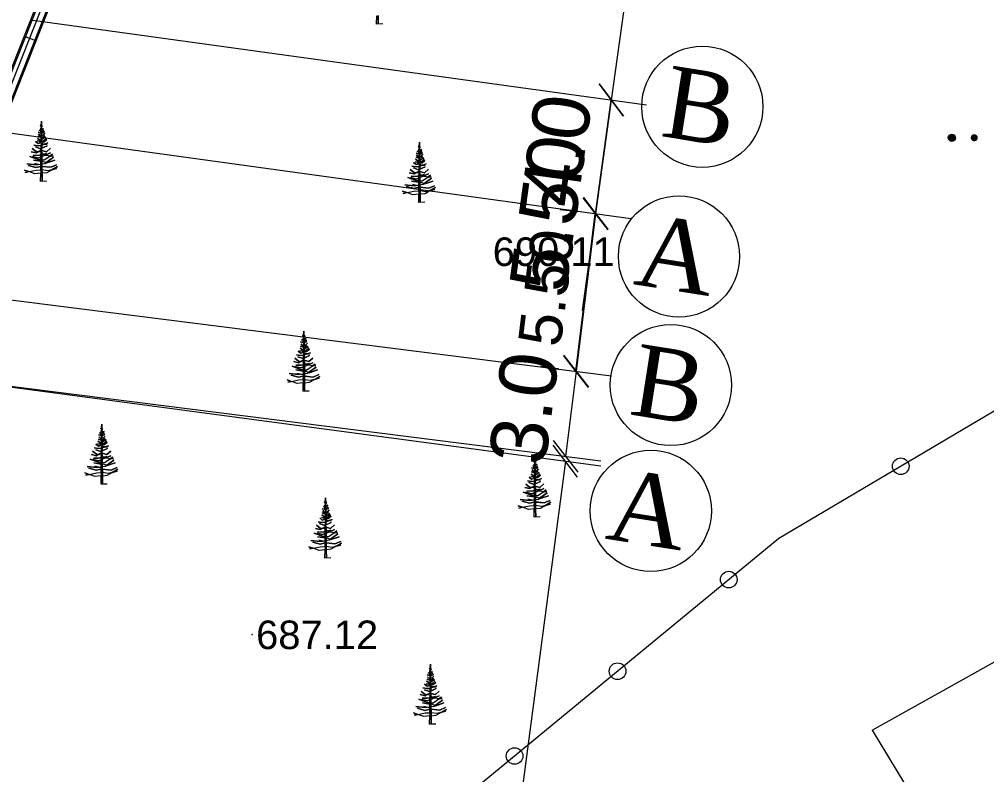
# Model space of a CAD drawing. Header units: feet. Extents: x 3381 to 682707, y 675186 to 4374675.
# Drawn here: x 681362.62 to 681396.48, y 4373040.04 to 4373066.48 of the extents above; entities that cross this region are included whole.
import ezdxf

# ---------------------------------------------------------------- set-up
doc = ezdxf.new("R2010")
doc.units = ezdxf.units.FT
doc.header["$MEASUREMENT"] = 0
doc.header["$PDMODE"] = 34
doc.header["$PDSIZE"] = 0.01
doc.linetypes.add('DUZ', pattern=[0])
doc.layers.get('0').update_dxf_attribs({"linetype": 'CONTINUOUS'})
doc.layers.get('Defpoints').update_dxf_attribs({"linetype": 'CONTINUOUS'})
for name, color, linetype in [('0_Point_Height', 2, 'CONTINUOUS'), ('0_Point_Point', 7, 'CONTINUOUS'), ('Aqaclar', 3, 'CONTINUOUS'), ('col bitkisi', 7, 'CONTINUOUS'), ('Layer8', 7, 'CONTINUOUS')]:
    doc.layers.add(name, color=color, linetype=linetype)
doc.layers.add('das tikili', color=5, linetype='CONTINUOUS', lineweight=0)
doc.styles.get("Standard").update_dxf_attribs({"font": 'arial.ttf', "height": 1.5})
doc.styles.add('style5', font='arialazlat.ttf', dxfattribs={"height": 400})
doc.dimstyles.new('ISO-25', dxfattribs={"dimtxt": 1.5, "dimasz": 1, "dimexe": 1.25, "dimexo": 0.625, "dimtad": 1, "dimtxsty": 'Standard', "dimblk": 'OBLIQUE', "dimcen": 2.5, "dimadec": 0, "dimazin": 0, "dimtfac": 1, "dimtmove": 0, "dimatfit": 3, "dimldrblk": 'OBLIQUE', "dimfxl": 1, "dimarcsym": 0})

# ---------------------------------------------------------------- blocks, each defined once
blk = doc.blocks.new('_Oblique')
at = {"color": 0, "linetype": 'ByBlock', "lineweight": -2}
blk.add_line((-0.5, -0.5), (0.5, 0.5), dxfattribs=at)
blk = doc.blocks.new('*D60')
at = {"color": 0, "lineweight": -2, "transparency": 16777216}
for p, q in [((681382.172, 4373059.753), (681381.552, 4373059.829)), ((681382.114, 4373054.161), (681382.792, 4373059.677)), ((681381.494, 4373054.237), (681380.874, 4373054.313))]:
    blk.add_line(p, q, dxfattribs=at)
at = {"layer": 'Defpoints', "color": 0, "lineweight": 30, "transparency": 16777216}
for p in [(681382.792, 4373059.677, 243.171), (681382.792, 4373059.677), (681382.114, 4373054.161)]:
    blk.add_point(p, dxfattribs=at)
at = {"color": 0, "lineweight": -2, "transparency": 16777216}
for p, rotation in [((681382.792, 4373059.677), 82.99403314730169), ((681382.114, 4373054.161), 262.9940331473017)]:
    blk.add_blockref('_Oblique', p, dxfattribs=dict(at, rotation=rotation))
at = {"color": 0, "lineweight": 20, "transparency": 16777216, "insert": (681381.073, 4373057.088), "char_height": 1.5, "attachment_point": 5, "rotation": 82.994}
blk.add_mtext('{\\fArial|b0|i0|c238|p34;5.50}', dxfattribs=at)

msp = doc.modelspace()

# ---------------------------------------------------------------- hatches: boundary and pattern name
at = {"layer": 'col bitkisi', "lineweight": 20, "ltscale": 1.5}
h = msp.add_hatch(color=256, dxfattribs=at)
edge = h.paths.add_edge_path()
edge.add_arc((681395.266, 4373062.334), 0.125, 0, 360)
h = msp.add_hatch(color=256, dxfattribs=at)
edge = h.paths.add_edge_path()
edge.add_arc((681396.048, 4373062.334), 0.125, 0, 360)

# ---------------------------------------------------------------- linework, layer by layer
at = {"color": 7, "lineweight": 20}
for p, q in [((681384.068, 4373068.919, -716.5), (681383.342, 4373063.656, -716.5)), ((681363.008, 4373066.463, -716.5), (681384.58, 4373063.485, -473.329)), ((681363.008, 4373066.463, -716.5), (681384.58, 4373063.485, -716.5)), ((681362.827, 4373065.876, -716.5), (681363.189, 4373065.737, -716.5)), ((681383.342, 4373063.656, -716.5), (681382.324, 4373056.288, -716.5)), ((681382.792, 4373059.677, -473.329), (681383.342, 4373063.656, -473.329)), ((681361.489, 4373062.617, -473.329), (681384.03, 4373059.506, -473.329)), ((681359.289, 4373057.049, -716.5), (681383.354, 4373054.004, -716.5)), ((681358.151, 4373054.169, -716.5), (681382.974, 4373050.854, -716.5)), ((681358.561, 4373054.117, -716.5), (681382.978, 4373051.028, -716.5)), ((681382.114, 4373054.161, -716.5), (681381.738, 4373051.184, -716.5)), ((681381.735, 4373051.017, -716.5), (681376.698, 4373012.734, -716.5))]:
    msp.add_line(p, q, dxfattribs=at)
at = {"linetype": 'Continuous', "lineweight": 20}
for p, q in [((681413.353, 4373062.602, -26.379), (681389.203, 4373048.31, -26.392)), ((681389.203, 4373048.31, -26.392), (681378.421, 4373039.432, -620.324))]:
    msp.add_line(p, q, dxfattribs=at)
at = {"color": 7, "lineweight": 20, "elevation": -716.5}
for points in [[(681363.511, 4373102.706), (681375.886, 4373097.97), (681343.743, 4373016.611), (681251.338, 4373044.734), (681294.529, 4373129.107), (681354.168, 4373106.282)], [(681363.368, 4373102.333), (681375.365, 4373097.741), (681343.507, 4373017.101), (681251.912, 4373044.977), (681294.721, 4373128.605), (681354.025, 4373105.908)], [(681354.278, 4373105.841), (681354.452, 4373106.203), (681329.129, 4373115.884), (681290.235, 4373120.718), (681255.189, 4373052.255), (681352.738, 4373039.266), (681368.515, 4373079.183), (681368.156, 4373079.325), (681352.479, 4373039.719), (681255.825, 4373052.557), (681290.514, 4373120.284), (681329.029, 4373115.511), (681354.278, 4373105.841)]]:
    msp.add_lwpolyline(points, dxfattribs=at)
at = {"color": 1, "lineweight": 20, "elevation": -716.5}
msp.add_lwpolyline([(681375.625, 4373097.856), (681343.625, 4373016.856), (681251.625, 4373044.856), (681294.625, 4373128.856)], dxfattribs=at)
at = {"color": 7, "linetype": 'DUZ', "lineweight": 20}
for centre in [(681386.53, 4373063.42, -473.329), (681385.712, 4373058.18, -473.329), (681385.428, 4373053.68, -1164.829), (681384.726, 4373049.276, -1164.329)]:
    msp.add_circle(centre, 2.121, dxfattribs=at)
at = {"linetype": 'Continuous', "lineweight": 20}
for centre in [(681393.476, 4373050.838, -26.39), (681387.455, 4373046.87, -122.704), (681383.562, 4373043.665, -337.104), (681379.958, 4373040.697, -535.668)]:
    msp.add_circle(centre, 0.291, dxfattribs=at)
at = {"linetype": 'Continuous'}
msp.add_open_spline([(681303.597, 4373250.826, -716.5), (681305.418, 4373247.355, -716.5), (681311.724, 4373235.337, -716.5), (681321.621, 4373217.356, -716.5), (681335.616, 4373198.092, -716.5), (681346.387, 4373177.894, -716.5), (681357.351, 4373160.008, -716.5), (681366.478, 4373142.605, -716.5), (681379.893, 4373124.084, -716.5), (681396.493, 4373109.795, -716.5), (681408.028, 4373094.958, -716.5), (681415.958, 4373084.475, -716.5), (681427.276, 4373072.557, -716.5), (681435.525, 4373061.865, -716.5), (681439.969, 4373056.105, -716.5)], degree=3, knots=[0, 0, 0, 0, 11.75951, 40.72321, 61.46233, 83.054979, 109.290717, 124.392744, 141.962718, 177.533008, 189.558821, 198.276488, 216.955448, 238.768866, 238.768866, 238.768866, 238.768866], dxfattribs=at)
at = {"layer": '0_Point_Point', "lineweight": 20}
for p in [(681389.203, 4373048.31, -26.392), (681370.773, 4373044.952, -29.384)]:
    msp.add_point(p, dxfattribs=at)
at = {"layer": 'Aqaclar', "color": 3, "lineweight": 20, "elevation": -716.5}
for points in [[(681375.341, 4373066.318), (681375.129, 4373066.311), (681375.133, 4373066.605)], [(681375.178, 4373066.61), (681375.182, 4373066.313), (681375.178, 4373066.61)], [(681363.579, 4373060.811), (681363.367, 4373060.804), (681363.371, 4373061.098), (681363.163, 4373061.075), (681362.953, 4373061.15), (681362.803, 4373061.204), (681362.953, 4373061.15), (681362.828, 4373061.123), (681362.953, 4373061.15), (681363.207, 4373061.204), (681363.372, 4373061.211), (681363.371, 4373061.098), (681363.416, 4373061.103), (681363.42, 4373060.806), (681363.416, 4373061.103), (681363.592, 4373061.123), (681363.759, 4373061.217), (681363.927, 4373061.261), (681363.759, 4373061.217), (681363.952, 4373061.326), (681363.759, 4373061.217), (681363.617, 4373061.18), (681363.414, 4373061.21), (681363.416, 4373061.103), (681363.414, 4373061.21), (681363.396, 4373061.212), (681363.372, 4373061.211), (681363.373, 4373061.334), (681363.371, 4373061.334), (681363.201, 4373061.293), (681362.942, 4373061.366), (681363.201, 4373061.293), (681363.371, 4373061.334), (681363.373, 4373061.334), (681363.374, 4373061.38), (681363.365, 4373061.382), (681363.15, 4373061.431), (681363.28, 4373061.402), (681363.207, 4373061.391), (681362.878, 4373061.423), (681363.207, 4373061.391), (681363.28, 4373061.402), (681363.375, 4373061.416), (681363.374, 4373061.38), (681363.375, 4373061.416), (681363.412, 4373061.422), (681363.414, 4373061.21), (681363.413, 4373061.334), (681363.415, 4373061.334), (681363.719, 4373061.302), (681363.921, 4373061.391), (681363.719, 4373061.302), (681363.413, 4373061.334), (681363.412, 4373061.422), (681363.523, 4373061.439), (681363.82, 4373061.65), (681363.557, 4373061.464), (681363.58, 4373061.455), (681363.864, 4373061.553), (681363.58, 4373061.455), (681363.472, 4373061.496), (681363.411, 4373061.506), (681363.412, 4373061.422), (681363.411, 4373061.506), (681363.376, 4373061.511), (681363.375, 4373061.416), (681363.376, 4373061.511), (681363.112, 4373061.553), (681363.376, 4373061.511), (681363.376, 4373061.561), (681363.308, 4373061.561), (681362.986, 4373061.682), (681363.308, 4373061.561), (681363.376, 4373061.561), (681363.378, 4373061.663), (681363.289, 4373061.625), (681363.081, 4373061.674), (681363.289, 4373061.625), (681363.409, 4373061.677), (681363.41, 4373061.561), (681363.376, 4373061.561), (681363.41, 4373061.561), (681363.411, 4373061.506), (681363.41, 4373061.561), (681363.491, 4373061.561), (681363.69, 4373061.694), (681363.782, 4373061.755), (681363.69, 4373061.694), (681363.712, 4373061.69), (681363.807, 4373061.706), (681363.712, 4373061.69), (681363.554, 4373061.715), (681363.527, 4373061.727), (681363.409, 4373061.677), (681363.527, 4373061.727), (681363.706, 4373061.804), (681363.527, 4373061.727), (681363.466, 4373061.755), (681363.573, 4373061.779), (681363.466, 4373061.755), (681363.396, 4373061.787), (681363.407, 4373061.782), (681363.408, 4373061.742), (681363.466, 4373061.755), (681363.408, 4373061.742), (681363.409, 4373061.677), (681363.408, 4373061.742), (681363.378, 4373061.736), (681363.378, 4373061.663), (681363.378, 4373061.736), (681363.283, 4373061.715), (681363.106, 4373061.723), (681363.283, 4373061.715), (681363.378, 4373061.736), (681363.38, 4373061.828), (681363.434, 4373061.82), (681363.407, 4373061.824), (681363.407, 4373061.782), (681363.407, 4373061.824), (681363.38, 4373061.828), (681363.207, 4373061.852), (681363.074, 4373061.957), (681363.207, 4373061.852), (681363.271, 4373061.843), (681363.207, 4373061.804), (681363.036, 4373061.844), (681363.207, 4373061.804), (681363.271, 4373061.843), (681363.381, 4373061.911), (681363.38, 4373061.828), (681363.407, 4373061.824), (681363.406, 4373061.887), (681363.567, 4373061.844), (681363.706, 4373061.966), (681363.567, 4373061.844), (681363.406, 4373061.887), (681363.405, 4373061.968), (681363.592, 4373062.055), (681363.365, 4373061.949), (681363.182, 4373062.014), (681363.365, 4373061.949), (681363.381, 4373061.957), (681363.381, 4373061.911), (681363.383, 4373062.069), (681363.365, 4373062.063), (681363.276, 4373062.055), (681363.131, 4373062.079), (681363.276, 4373062.055), (681363.365, 4373062.063), (681363.383, 4373062.069), (681363.404, 4373062.076), (681363.405, 4373061.968), (681363.404, 4373062.076), (681363.624, 4373062.152), (681363.518, 4373062.115), (681363.592, 4373062.111), (681363.441, 4373062.119), (681363.327, 4373062.176), (681363.384, 4373062.148), (681363.383, 4373062.069), (681363.404, 4373062.076), (681363.402, 4373062.17), (681363.276, 4373062.136), (681363.188, 4373062.208), (681363.276, 4373062.136), (681363.384, 4373062.165), (681363.384, 4373062.148), (681363.384, 4373062.165), (681363.485, 4373062.192), (681363.586, 4373062.273), (681363.485, 4373062.192), (681363.402, 4373062.17), (681363.402, 4373062.211), (681363.434, 4373062.208), (681363.561, 4373062.322), (681363.434, 4373062.208), (681363.402, 4373062.211), (681363.384, 4373062.213), (681363.384, 4373062.165), (681363.384, 4373062.213), (681363.245, 4373062.225), (681363.384, 4373062.213), (681363.385, 4373062.228), (681363.257, 4373062.314), (681363.385, 4373062.228), (681363.386, 4373062.34), (681363.39, 4373062.338), (681363.276, 4373062.387), (681363.39, 4373062.338), (681363.497, 4373062.403), (681363.4, 4373062.344), (681363.402, 4373062.211), (681363.401, 4373062.278), (681363.542, 4373062.37), (681363.401, 4373062.278), (681363.399, 4373062.414), (681363.46, 4373062.427), (681363.516, 4373062.492), (681363.46, 4373062.427), (681363.399, 4373062.414), (681363.387, 4373062.412), (681363.386, 4373062.34), (681363.387, 4373062.412), (681363.346, 4373062.403), (681363.295, 4373062.468), (681363.346, 4373062.403), (681363.387, 4373062.412), (681363.388, 4373062.505), (681363.276, 4373062.532), (681363.409, 4373062.5), (681363.497, 4373062.549), (681363.409, 4373062.5), (681363.398, 4373062.503), (681363.399, 4373062.414), (681363.398, 4373062.503), (681363.398, 4373062.547), (681363.478, 4373062.589), (681363.398, 4373062.547), (681363.397, 4373062.62), (681363.428, 4373062.613), (681363.397, 4373062.62), (681363.346, 4373062.63), (681363.39, 4373062.621), (681363.388, 4373062.505), (681363.389, 4373062.549), (681363.346, 4373062.557), (681363.389, 4373062.549), (681363.389, 4373062.579), (681363.314, 4373062.605), (681363.389, 4373062.579), (681363.39, 4373062.621), (681363.39, 4373062.66), (681363.365, 4373062.67), (681363.396, 4373062.658), (681363.428, 4373062.646), (681363.453, 4373062.613), (681363.44, 4373062.63), (681363.472, 4373062.654), (681363.428, 4373062.621), (681363.44, 4373062.63), (681363.428, 4373062.646), (681363.396, 4373062.658), (681363.397, 4373062.62), (681363.396, 4373062.658), (681363.396, 4373062.72), (681363.434, 4373062.751), (681363.401, 4373062.724), (681363.422, 4373062.711), (681363.401, 4373062.724), (681363.391, 4373062.73), (681363.346, 4373062.759), (681363.391, 4373062.73), (681363.392, 4373062.79), (681363.365, 4373062.824), (681363.392, 4373062.79), (681363.393, 4373062.913), (681363.396, 4373062.727), (681363.396, 4373062.72), (681363.396, 4373062.727), (681363.391, 4373062.73), (681363.391, 4373062.716), (681363.396, 4373062.72), (681363.384, 4373062.711), (681363.391, 4373062.716), (681363.39, 4373062.66)], [(681376.812, 4373060.077), (681376.6, 4373060.07), (681376.603, 4373060.364), (681376.396, 4373060.341), (681376.186, 4373060.416), (681376.036, 4373060.47), (681376.186, 4373060.416), (681376.061, 4373060.389), (681376.186, 4373060.416), (681376.44, 4373060.47), (681376.605, 4373060.477), (681376.603, 4373060.364), (681376.649, 4373060.369), (681376.652, 4373060.072), (681376.649, 4373060.369), (681376.825, 4373060.389), (681376.992, 4373060.483), (681377.16, 4373060.527), (681376.992, 4373060.483), (681377.185, 4373060.592), (681376.992, 4373060.483), (681376.85, 4373060.446), (681376.647, 4373060.476), (681376.649, 4373060.369), (681376.647, 4373060.476), (681376.629, 4373060.478), (681376.605, 4373060.477), (681376.606, 4373060.6), (681376.604, 4373060.6), (681376.433, 4373060.559), (681376.175, 4373060.632), (681376.433, 4373060.559), (681376.604, 4373060.6), (681376.606, 4373060.6), (681376.607, 4373060.646), (681376.598, 4373060.648), (681376.383, 4373060.697), (681376.513, 4373060.668), (681376.44, 4373060.656), (681376.111, 4373060.689), (681376.44, 4373060.656), (681376.513, 4373060.668), (681376.607, 4373060.682), (681376.607, 4373060.646), (681376.607, 4373060.682), (681376.645, 4373060.688), (681376.647, 4373060.476), (681376.646, 4373060.6), (681376.648, 4373060.6), (681376.951, 4373060.567), (681377.154, 4373060.656), (681376.951, 4373060.567), (681376.646, 4373060.6), (681376.645, 4373060.688), (681376.756, 4373060.705), (681377.053, 4373060.916), (681376.79, 4373060.73), (681376.812, 4373060.721), (681377.097, 4373060.818), (681376.812, 4373060.721), (681376.705, 4373060.762), (681376.644, 4373060.771), (681376.645, 4373060.688), (681376.644, 4373060.771), (681376.609, 4373060.777), (681376.607, 4373060.682), (681376.609, 4373060.777), (681376.345, 4373060.818), (681376.609, 4373060.777), (681376.609, 4373060.826), (681376.541, 4373060.826), (681376.219, 4373060.948), (681376.541, 4373060.826), (681376.609, 4373060.826), (681376.611, 4373060.929), (681376.522, 4373060.891), (681376.313, 4373060.94), (681376.522, 4373060.891), (681376.642, 4373060.942), (681376.643, 4373060.826), (681376.609, 4373060.826), (681376.643, 4373060.826), (681376.644, 4373060.771), (681376.643, 4373060.826), (681376.724, 4373060.826), (681376.923, 4373060.959), (681377.015, 4373061.021), (681376.923, 4373060.959), (681376.945, 4373060.956), (681377.04, 4373060.972), (681376.945, 4373060.956), (681376.787, 4373060.98), (681376.76, 4373060.993), (681376.642, 4373060.942), (681376.76, 4373060.993), (681376.939, 4373061.069), (681376.76, 4373060.993), (681376.699, 4373061.021), (681376.806, 4373061.045), (681376.699, 4373061.021), (681376.629, 4373061.053), (681376.64, 4373061.048), (681376.641, 4373061.008), (681376.699, 4373061.021), (681376.641, 4373061.008), (681376.642, 4373060.942), (681376.641, 4373061.008), (681376.611, 4373061.002), (681376.611, 4373060.929), (681376.611, 4373061.002), (681376.516, 4373060.98), (681376.339, 4373060.988), (681376.516, 4373060.98), (681376.611, 4373061.002), (681376.613, 4373061.093), (681376.667, 4373061.086), (681376.64, 4373061.089), (681376.64, 4373061.048), (681376.64, 4373061.089), (681376.613, 4373061.093), (681376.44, 4373061.118), (681376.307, 4373061.223), (681376.44, 4373061.118), (681376.504, 4373061.109), (681376.44, 4373061.069), (681376.269, 4373061.11), (681376.44, 4373061.069), (681376.504, 4373061.109), (681376.614, 4373061.177), (681376.613, 4373061.093), (681376.64, 4373061.09), (681376.639, 4373061.153), (681376.8, 4373061.11), (681376.939, 4373061.231), (681376.8, 4373061.11), (681376.639, 4373061.153), (681376.638, 4373061.234), (681376.825, 4373061.32), (681376.598, 4373061.215), (681376.415, 4373061.28), (681376.598, 4373061.215), (681376.614, 4373061.223), (681376.614, 4373061.177), (681376.616, 4373061.335), (681376.598, 4373061.329), (681376.509, 4373061.32), (681376.364, 4373061.345), (681376.509, 4373061.32), (681376.598, 4373061.329), (681376.616, 4373061.335), (681376.637, 4373061.342), (681376.638, 4373061.234), (681376.637, 4373061.342), (681376.857, 4373061.418), (681376.751, 4373061.381), (681376.825, 4373061.377), (681376.674, 4373061.385), (681376.56, 4373061.442), (681376.617, 4373061.414), (681376.616, 4373061.335), (681376.637, 4373061.342), (681376.635, 4373061.436), (681376.509, 4373061.401), (681376.421, 4373061.474), (681376.509, 4373061.401), (681376.617, 4373061.431), (681376.617, 4373061.414), (681376.617, 4373061.431), (681376.718, 4373061.458), (681376.819, 4373061.539), (681376.718, 4373061.458), (681376.635, 4373061.436), (681376.635, 4373061.477), (681376.667, 4373061.474), (681376.794, 4373061.588), (681376.667, 4373061.474), (681376.635, 4373061.477), (681376.617, 4373061.479), (681376.617, 4373061.431), (681376.617, 4373061.479), (681376.478, 4373061.491), (681376.617, 4373061.479), (681376.618, 4373061.494), (681376.49, 4373061.58), (681376.618, 4373061.494), (681376.619, 4373061.606), (681376.623, 4373061.604), (681376.509, 4373061.652), (681376.623, 4373061.604), (681376.73, 4373061.669), (681376.633, 4373061.61), (681376.635, 4373061.477), (681376.634, 4373061.544), (681376.775, 4373061.636), (681376.634, 4373061.544), (681376.632, 4373061.68), (681376.692, 4373061.693), (681376.749, 4373061.758), (681376.692, 4373061.693), (681376.632, 4373061.68), (681376.62, 4373061.677), (681376.619, 4373061.606), (681376.62, 4373061.677), (681376.579, 4373061.669), (681376.528, 4373061.733), (681376.579, 4373061.669), (681376.62, 4373061.677), (681376.621, 4373061.771), (681376.509, 4373061.798), (681376.642, 4373061.766), (681376.73, 4373061.814), (681376.642, 4373061.766), (681376.631, 4373061.768), (681376.632, 4373061.68), (681376.631, 4373061.768), (681376.631, 4373061.813), (681376.711, 4373061.855), (681376.631, 4373061.813), (681376.63, 4373061.885), (681376.661, 4373061.879), (681376.63, 4373061.885), (681376.579, 4373061.895), (681376.622, 4373061.887), (681376.621, 4373061.771), (681376.622, 4373061.815), (681376.579, 4373061.823), (681376.622, 4373061.815), (681376.622, 4373061.845), (681376.547, 4373061.871), (681376.622, 4373061.845), (681376.622, 4373061.887), (681376.623, 4373061.926), (681376.598, 4373061.936), (681376.629, 4373061.924), (681376.661, 4373061.912), (681376.686, 4373061.879), (681376.673, 4373061.896), (681376.705, 4373061.92), (681376.661, 4373061.887), (681376.673, 4373061.896), (681376.661, 4373061.912), (681376.629, 4373061.924), (681376.63, 4373061.885), (681376.629, 4373061.924), (681376.629, 4373061.986), (681376.667, 4373062.017), (681376.634, 4373061.99), (681376.655, 4373061.976), (681376.634, 4373061.99), (681376.624, 4373061.996), (681376.579, 4373062.025), (681376.624, 4373061.996), (681376.625, 4373062.056), (681376.598, 4373062.09), (681376.625, 4373062.056), (681376.626, 4373062.179), (681376.628, 4373061.993), (681376.629, 4373061.986), (681376.628, 4373061.993), (681376.624, 4373061.996), (681376.624, 4373061.982), (681376.629, 4373061.986), (681376.617, 4373061.976), (681376.624, 4373061.982), (681376.623, 4373061.926)], [(681372.768, 4373053.469), (681372.556, 4373053.462), (681372.56, 4373053.756), (681372.352, 4373053.732), (681372.143, 4373053.808), (681371.992, 4373053.862), (681372.143, 4373053.808), (681372.017, 4373053.781), (681372.143, 4373053.808), (681372.396, 4373053.862), (681372.561, 4373053.869), (681372.56, 4373053.756), (681372.605, 4373053.761), (681372.609, 4373053.463), (681372.605, 4373053.761), (681372.782, 4373053.781), (681372.948, 4373053.875), (681373.116, 4373053.919), (681372.948, 4373053.875), (681373.142, 4373053.983), (681372.948, 4373053.875), (681372.807, 4373053.838), (681372.604, 4373053.867), (681372.605, 4373053.761), (681372.604, 4373053.867), (681372.586, 4373053.87), (681372.561, 4373053.869), (681372.563, 4373053.992), (681372.561, 4373053.992), (681372.39, 4373053.951), (681372.131, 4373054.024), (681372.39, 4373053.951), (681372.561, 4373053.992), (681372.563, 4373053.992), (681372.564, 4373054.038), (681372.554, 4373054.04), (681372.34, 4373054.089), (681372.469, 4373054.059), (681372.396, 4373054.048), (681372.068, 4373054.081), (681372.396, 4373054.048), (681372.469, 4373054.059), (681372.564, 4373054.074), (681372.564, 4373054.038), (681372.564, 4373054.074), (681372.601, 4373054.08), (681372.604, 4373053.867), (681372.602, 4373053.992), (681372.605, 4373053.992), (681372.908, 4373053.959), (681373.11, 4373054.048), (681372.908, 4373053.959), (681372.602, 4373053.992), (681372.601, 4373054.08), (681372.712, 4373054.097), (681373.009, 4373054.307), (681372.747, 4373054.121), (681372.769, 4373054.113), (681373.053, 4373054.21), (681372.769, 4373054.113), (681372.662, 4373054.153), (681372.6, 4373054.163), (681372.601, 4373054.08), (681372.6, 4373054.163), (681372.565, 4373054.169), (681372.564, 4373054.074), (681372.565, 4373054.169), (681372.302, 4373054.21), (681372.565, 4373054.169), (681372.566, 4373054.218), (681372.497, 4373054.218), (681372.175, 4373054.34), (681372.497, 4373054.218), (681372.566, 4373054.218), (681372.567, 4373054.321), (681372.479, 4373054.283), (681372.27, 4373054.332), (681372.479, 4373054.283), (681372.598, 4373054.334), (681372.6, 4373054.218), (681372.566, 4373054.218), (681372.6, 4373054.218), (681372.6, 4373054.163), (681372.6, 4373054.218), (681372.681, 4373054.218), (681372.879, 4373054.351), (681372.971, 4373054.413), (681372.879, 4373054.351), (681372.902, 4373054.348), (681372.996, 4373054.364), (681372.902, 4373054.348), (681372.744, 4373054.372), (681372.716, 4373054.385), (681372.598, 4373054.334), (681372.716, 4373054.385), (681372.895, 4373054.461), (681372.716, 4373054.385), (681372.655, 4373054.413), (681372.763, 4373054.437), (681372.655, 4373054.413), (681372.586, 4373054.445), (681372.597, 4373054.44), (681372.597, 4373054.4), (681372.655, 4373054.413), (681372.597, 4373054.4), (681372.598, 4373054.334), (681372.597, 4373054.4), (681372.568, 4373054.393), (681372.567, 4373054.321), (681372.568, 4373054.393), (681372.472, 4373054.372), (681372.295, 4373054.38), (681372.472, 4373054.372), (681372.568, 4373054.393), (681372.569, 4373054.485), (681372.624, 4373054.477), (681372.596, 4373054.481), (681372.597, 4373054.44), (681372.596, 4373054.481), (681372.569, 4373054.485), (681372.396, 4373054.51), (681372.264, 4373054.615), (681372.396, 4373054.51), (681372.46, 4373054.501), (681372.396, 4373054.461), (681372.226, 4373054.502), (681372.396, 4373054.461), (681372.46, 4373054.501), (681372.57, 4373054.569), (681372.569, 4373054.485), (681372.596, 4373054.481), (681372.596, 4373054.545), (681372.756, 4373054.502), (681372.895, 4373054.623), (681372.756, 4373054.502), (681372.596, 4373054.545), (681372.595, 4373054.626), (681372.782, 4373054.712), (681372.554, 4373054.607), (681372.371, 4373054.672), (681372.554, 4373054.607), (681372.571, 4373054.615), (681372.57, 4373054.569), (681372.572, 4373054.726), (681372.554, 4373054.72), (681372.466, 4373054.712), (681372.321, 4373054.737), (681372.466, 4373054.712), (681372.554, 4373054.72), (681372.572, 4373054.726), (681372.593, 4373054.734), (681372.595, 4373054.626), (681372.593, 4373054.734), (681372.813, 4373054.809), (681372.707, 4373054.773), (681372.782, 4373054.769), (681372.63, 4373054.777), (681372.516, 4373054.834), (681372.573, 4373054.805), (681372.572, 4373054.726), (681372.593, 4373054.734), (681372.592, 4373054.828), (681372.466, 4373054.793), (681372.377, 4373054.866), (681372.466, 4373054.793), (681372.573, 4373054.822), (681372.573, 4373054.805), (681372.573, 4373054.822), (681372.674, 4373054.85), (681372.775, 4373054.931), (681372.674, 4373054.85), (681372.592, 4373054.828), (681372.591, 4373054.869), (681372.624, 4373054.866), (681372.75, 4373054.979), (681372.624, 4373054.866), (681372.591, 4373054.869), (681372.574, 4373054.87), (681372.573, 4373054.822), (681372.574, 4373054.87), (681372.434, 4373054.882), (681372.574, 4373054.87), (681372.574, 4373054.886), (681372.447, 4373054.971), (681372.574, 4373054.886), (681372.576, 4373054.997), (681372.58, 4373054.996), (681372.466, 4373055.044), (681372.58, 4373054.996), (681372.687, 4373055.06), (681372.59, 4373055.002), (681372.591, 4373054.869), (681372.591, 4373054.935), (681372.731, 4373055.028), (681372.591, 4373054.935), (681372.589, 4373055.072), (681372.649, 4373055.085), (681372.706, 4373055.15), (681372.649, 4373055.085), (681372.589, 4373055.072), (681372.576, 4373055.069), (681372.576, 4373054.997), (681372.576, 4373055.069), (681372.535, 4373055.06), (681372.485, 4373055.125), (681372.535, 4373055.06), (681372.576, 4373055.069), (681372.578, 4373055.163), (681372.466, 4373055.19), (681372.599, 4373055.158), (681372.687, 4373055.206), (681372.599, 4373055.158), (681372.588, 4373055.16), (681372.589, 4373055.072), (681372.588, 4373055.16), (681372.587, 4373055.204), (681372.668, 4373055.247), (681372.587, 4373055.204), (681372.586, 4373055.277), (681372.617, 4373055.271), (681372.586, 4373055.277), (681372.535, 4373055.287), (681372.579, 4373055.279), (681372.578, 4373055.163), (681372.578, 4373055.206), (681372.535, 4373055.214), (681372.578, 4373055.206), (681372.579, 4373055.237), (681372.504, 4373055.263), (681372.579, 4373055.237), (681372.579, 4373055.279), (681372.58, 4373055.318), (681372.554, 4373055.328), (681372.586, 4373055.316), (681372.617, 4373055.303), (681372.643, 4373055.271), (681372.63, 4373055.288), (681372.662, 4373055.312), (681372.617, 4373055.279), (681372.63, 4373055.288), (681372.617, 4373055.303), (681372.586, 4373055.316), (681372.586, 4373055.277), (681372.586, 4373055.316), (681372.585, 4373055.378), (681372.624, 4373055.409), (681372.59, 4373055.382), (681372.611, 4373055.368), (681372.59, 4373055.382), (681372.58, 4373055.388), (681372.535, 4373055.417), (681372.58, 4373055.388), (681372.581, 4373055.448), (681372.554, 4373055.482), (681372.581, 4373055.448), (681372.583, 4373055.57), (681372.585, 4373055.385), (681372.585, 4373055.378), (681372.585, 4373055.385), (681372.58, 4373055.388), (681372.58, 4373055.374), (681372.585, 4373055.378), (681372.573, 4373055.368), (681372.58, 4373055.374), (681372.58, 4373055.318)], [(681365.691, 4373050.215), (681365.48, 4373050.208), (681365.483, 4373050.502), (681365.276, 4373050.479), (681365.066, 4373050.554), (681364.915, 4373050.608), (681365.066, 4373050.554), (681364.941, 4373050.527), (681365.066, 4373050.554), (681365.32, 4373050.608), (681365.485, 4373050.615), (681365.483, 4373050.502), (681365.529, 4373050.507), (681365.532, 4373050.209), (681365.529, 4373050.507), (681365.705, 4373050.527), (681365.872, 4373050.621), (681366.04, 4373050.665), (681365.872, 4373050.621), (681366.065, 4373050.73), (681365.872, 4373050.621), (681365.73, 4373050.584), (681365.527, 4373050.614), (681365.529, 4373050.507), (681365.527, 4373050.614), (681365.509, 4373050.616), (681365.485, 4373050.615), (681365.486, 4373050.738), (681365.484, 4373050.738), (681365.313, 4373050.697), (681365.054, 4373050.77), (681365.313, 4373050.697), (681365.484, 4373050.738), (681365.486, 4373050.738), (681365.487, 4373050.784), (681365.478, 4373050.786), (681365.263, 4373050.835), (681365.392, 4373050.806), (681365.32, 4373050.794), (681364.991, 4373050.827), (681365.32, 4373050.794), (681365.392, 4373050.806), (681365.487, 4373050.82), (681365.487, 4373050.784), (681365.487, 4373050.82), (681365.525, 4373050.826), (681365.527, 4373050.614), (681365.526, 4373050.738), (681365.528, 4373050.738), (681365.831, 4373050.705), (681366.034, 4373050.794), (681365.831, 4373050.705), (681365.526, 4373050.738), (681365.525, 4373050.826), (681365.636, 4373050.843), (681365.932, 4373051.053), (681365.67, 4373050.867), (681365.692, 4373050.859), (681365.977, 4373050.956), (681365.692, 4373050.859), (681365.585, 4373050.9), (681365.524, 4373050.909), (681365.525, 4373050.826), (681365.524, 4373050.909), (681365.489, 4373050.915), (681365.487, 4373050.82), (681365.489, 4373050.915), (681365.225, 4373050.956), (681365.489, 4373050.915), (681365.489, 4373050.964), (681365.421, 4373050.964), (681365.099, 4373051.086), (681365.421, 4373050.964), (681365.489, 4373050.964), (681365.49, 4373051.067), (681365.402, 4373051.029), (681365.193, 4373051.078), (681365.402, 4373051.029), (681365.522, 4373051.08), (681365.523, 4373050.964), (681365.489, 4373050.964), (681365.523, 4373050.964), (681365.524, 4373050.909), (681365.523, 4373050.964), (681365.604, 4373050.964), (681365.803, 4373051.097), (681365.895, 4373051.159), (681365.803, 4373051.097), (681365.825, 4373051.094), (681365.92, 4373051.11), (681365.825, 4373051.094), (681365.667, 4373051.118), (681365.64, 4373051.131), (681365.522, 4373051.08), (681365.64, 4373051.131), (681365.819, 4373051.207), (681365.64, 4373051.131), (681365.579, 4373051.159), (681365.686, 4373051.183), (681365.579, 4373051.159), (681365.509, 4373051.191), (681365.52, 4373051.186), (681365.521, 4373051.146), (681365.579, 4373051.159), (681365.521, 4373051.146), (681365.522, 4373051.08), (681365.521, 4373051.146), (681365.491, 4373051.14), (681365.49, 4373051.067), (681365.491, 4373051.14), (681365.396, 4373051.118), (681365.219, 4373051.126), (681365.396, 4373051.118), (681365.491, 4373051.14), (681365.492, 4373051.231), (681365.547, 4373051.224), (681365.52, 4373051.227), (681365.52, 4373051.186), (681365.52, 4373051.227), (681365.492, 4373051.231), (681365.32, 4373051.256), (681365.187, 4373051.361), (681365.32, 4373051.256), (681365.384, 4373051.247), (681365.32, 4373051.207), (681365.149, 4373051.248), (681365.32, 4373051.207), (681365.384, 4373051.247), (681365.494, 4373051.315), (681365.492, 4373051.231), (681365.52, 4373051.227), (681365.519, 4373051.291), (681365.68, 4373051.248), (681365.819, 4373051.369), (681365.68, 4373051.248), (681365.519, 4373051.291), (681365.518, 4373051.372), (681365.705, 4373051.458), (681365.478, 4373051.353), (681365.294, 4373051.418), (681365.478, 4373051.353), (681365.494, 4373051.361), (681365.494, 4373051.315), (681365.496, 4373051.473), (681365.478, 4373051.466), (681365.389, 4373051.458), (681365.244, 4373051.483), (681365.389, 4373051.458), (681365.478, 4373051.466), (681365.496, 4373051.473), (681365.517, 4373051.48), (681365.518, 4373051.372), (681365.517, 4373051.48), (681365.737, 4373051.556), (681365.63, 4373051.519), (681365.705, 4373051.515), (681365.553, 4373051.523), (681365.44, 4373051.58), (681365.497, 4373051.552), (681365.496, 4373051.473), (681365.517, 4373051.48), (681365.515, 4373051.574), (681365.389, 4373051.539), (681365.301, 4373051.612), (681365.389, 4373051.539), (681365.497, 4373051.569), (681365.497, 4373051.552), (681365.497, 4373051.569), (681365.598, 4373051.596), (681365.699, 4373051.677), (681365.598, 4373051.596), (681365.515, 4373051.574), (681365.515, 4373051.615), (681365.547, 4373051.612), (681365.673, 4373051.726), (681365.547, 4373051.612), (681365.515, 4373051.615), (681365.497, 4373051.616), (681365.497, 4373051.569), (681365.497, 4373051.616), (681365.358, 4373051.628), (681365.497, 4373051.616), (681365.498, 4373051.632), (681365.37, 4373051.718), (681365.498, 4373051.632), (681365.499, 4373051.744), (681365.503, 4373051.742), (681365.389, 4373051.79), (681365.503, 4373051.742), (681365.61, 4373051.807), (681365.513, 4373051.748), (681365.515, 4373051.615), (681365.514, 4373051.681), (681365.655, 4373051.774), (681365.514, 4373051.681), (681365.512, 4373051.818), (681365.572, 4373051.831), (681365.629, 4373051.896), (681365.572, 4373051.831), (681365.512, 4373051.818), (681365.5, 4373051.815), (681365.499, 4373051.744), (681365.5, 4373051.815), (681365.459, 4373051.807), (681365.408, 4373051.871), (681365.459, 4373051.807), (681365.5, 4373051.815), (681365.501, 4373051.909), (681365.389, 4373051.936), (681365.522, 4373051.904), (681365.61, 4373051.952), (681365.522, 4373051.904), (681365.511, 4373051.906), (681365.512, 4373051.818), (681365.511, 4373051.906), (681365.511, 4373051.951), (681365.591, 4373051.993), (681365.511, 4373051.951), (681365.51, 4373052.023), (681365.541, 4373052.017), (681365.51, 4373052.023), (681365.459, 4373052.033), (681365.502, 4373052.025), (681365.501, 4373051.909), (681365.502, 4373051.953), (681365.459, 4373051.96), (681365.502, 4373051.953), (681365.502, 4373051.983), (681365.427, 4373052.009), (681365.502, 4373051.983), (681365.502, 4373052.025), (681365.503, 4373052.064), (681365.478, 4373052.074), (681365.509, 4373052.062), (681365.541, 4373052.05), (681365.566, 4373052.017), (681365.553, 4373052.034), (681365.585, 4373052.058), (681365.541, 4373052.025), (681365.553, 4373052.034), (681365.541, 4373052.05), (681365.509, 4373052.062), (681365.51, 4373052.023), (681365.509, 4373052.062), (681365.508, 4373052.124), (681365.547, 4373052.155), (681365.513, 4373052.128), (681365.534, 4373052.114), (681365.513, 4373052.128), (681365.504, 4373052.134), (681365.459, 4373052.163), (681365.504, 4373052.134), (681365.505, 4373052.194), (681365.478, 4373052.228), (681365.505, 4373052.194), (681365.506, 4373052.316), (681365.508, 4373052.131), (681365.508, 4373052.124), (681365.508, 4373052.131), (681365.504, 4373052.134), (681365.504, 4373052.12), (681365.508, 4373052.124), (681365.497, 4373052.114), (681365.504, 4373052.12), (681365.503, 4373052.064)], [(681380.855, 4373049.064), (681380.643, 4373049.056), (681380.647, 4373049.35), (681380.439, 4373049.327), (681380.23, 4373049.402), (681380.079, 4373049.457), (681380.23, 4373049.402), (681380.104, 4373049.376), (681380.23, 4373049.402), (681380.483, 4373049.457), (681380.648, 4373049.464), (681380.647, 4373049.35), (681380.692, 4373049.356), (681380.696, 4373049.058), (681380.692, 4373049.356), (681380.869, 4373049.376), (681381.035, 4373049.469), (681381.203, 4373049.513), (681381.035, 4373049.469), (681381.229, 4373049.578), (681381.035, 4373049.469), (681380.894, 4373049.432), (681380.691, 4373049.462), (681380.692, 4373049.356), (681380.691, 4373049.462), (681380.673, 4373049.465), (681380.648, 4373049.464), (681380.65, 4373049.586), (681380.647, 4373049.586), (681380.477, 4373049.546), (681380.218, 4373049.618), (681380.477, 4373049.546), (681380.647, 4373049.586), (681380.65, 4373049.586), (681380.65, 4373049.632), (681380.641, 4373049.635), (681380.426, 4373049.683), (681380.556, 4373049.654), (681380.483, 4373049.643), (681380.155, 4373049.675), (681380.483, 4373049.643), (681380.556, 4373049.654), (681380.651, 4373049.669), (681380.65, 4373049.632), (681380.651, 4373049.669), (681380.688, 4373049.674), (681380.691, 4373049.462), (681380.689, 4373049.587), (681380.692, 4373049.586), (681380.995, 4373049.554), (681381.197, 4373049.643), (681380.995, 4373049.554), (681380.689, 4373049.587), (681380.688, 4373049.674), (681380.799, 4373049.691), (681381.096, 4373049.902), (681380.834, 4373049.716), (681380.856, 4373049.708), (681381.14, 4373049.805), (681380.856, 4373049.708), (681380.749, 4373049.748), (681380.687, 4373049.758), (681380.688, 4373049.674), (681380.687, 4373049.758), (681380.652, 4373049.763), (681380.651, 4373049.669), (681380.652, 4373049.763), (681380.388, 4373049.805), (681380.652, 4373049.763), (681380.653, 4373049.813), (681380.584, 4373049.813), (681380.262, 4373049.934), (681380.584, 4373049.813), (681380.653, 4373049.813), (681380.654, 4373049.915), (681380.565, 4373049.878), (681380.357, 4373049.926), (681380.565, 4373049.878), (681380.685, 4373049.929), (681380.686, 4373049.813), (681380.653, 4373049.813), (681380.686, 4373049.813), (681380.687, 4373049.758), (681380.686, 4373049.813), (681380.767, 4373049.813), (681380.966, 4373049.946), (681381.058, 4373050.007), (681380.966, 4373049.946), (681380.989, 4373049.942), (681381.083, 4373049.959), (681380.989, 4373049.942), (681380.831, 4373049.967), (681380.803, 4373049.979), (681380.685, 4373049.929), (681380.803, 4373049.979), (681380.982, 4373050.056), (681380.803, 4373049.979), (681380.742, 4373050.008), (681380.85, 4373050.031), (681380.742, 4373050.008), (681380.673, 4373050.04), (681380.684, 4373050.035), (681380.684, 4373049.995), (681380.742, 4373050.008), (681380.684, 4373049.995), (681380.685, 4373049.929), (681380.684, 4373049.995), (681380.655, 4373049.988), (681380.654, 4373049.915), (681380.655, 4373049.988), (681380.559, 4373049.967), (681380.382, 4373049.975), (681380.559, 4373049.967), (681380.655, 4373049.988), (681380.656, 4373050.08), (681380.711, 4373050.072), (681380.683, 4373050.076), (681380.684, 4373050.035), (681380.683, 4373050.076), (681380.656, 4373050.08), (681380.483, 4373050.104), (681380.351, 4373050.21), (681380.483, 4373050.104), (681380.547, 4373050.095), (681380.483, 4373050.056), (681380.313, 4373050.096), (681380.483, 4373050.056), (681380.547, 4373050.095), (681380.657, 4373050.163), (681380.656, 4373050.08), (681380.683, 4373050.076), (681380.682, 4373050.139), (681380.843, 4373050.096), (681380.982, 4373050.218), (681380.843, 4373050.096), (681380.682, 4373050.139), (681380.681, 4373050.22), (681380.869, 4373050.307), (681380.641, 4373050.202), (681380.458, 4373050.266), (681380.641, 4373050.202), (681380.658, 4373050.209), (681380.657, 4373050.163), (681380.659, 4373050.321), (681380.641, 4373050.315), (681380.553, 4373050.307), (681380.407, 4373050.331), (681380.553, 4373050.307), (681380.641, 4373050.315), (681380.659, 4373050.321), (681380.68, 4373050.328), (681380.681, 4373050.22), (681380.68, 4373050.328), (681380.9, 4373050.404), (681380.794, 4373050.367), (681380.869, 4373050.363), (681380.717, 4373050.372), (681380.603, 4373050.428), (681380.66, 4373050.4), (681380.659, 4373050.321), (681380.68, 4373050.328), (681380.679, 4373050.422), (681380.553, 4373050.388), (681380.464, 4373050.461), (681380.553, 4373050.388), (681380.66, 4373050.417), (681380.66, 4373050.4), (681380.66, 4373050.417), (681380.761, 4373050.444), (681380.862, 4373050.525), (681380.761, 4373050.444), (681380.679, 4373050.422), (681380.678, 4373050.463), (681380.711, 4373050.461), (681380.837, 4373050.574), (681380.711, 4373050.461), (681380.678, 4373050.463), (681380.661, 4373050.465), (681380.66, 4373050.417), (681380.661, 4373050.465), (681380.521, 4373050.477), (681380.661, 4373050.465), (681380.661, 4373050.48), (681380.534, 4373050.566), (681380.661, 4373050.48), (681380.662, 4373050.592), (681380.666, 4373050.59), (681380.553, 4373050.639), (681380.666, 4373050.59), (681380.774, 4373050.655), (681380.677, 4373050.596), (681380.678, 4373050.463), (681380.678, 4373050.53), (681380.818, 4373050.623), (681380.678, 4373050.53), (681380.676, 4373050.666), (681380.736, 4373050.679), (681380.793, 4373050.744), (681380.736, 4373050.679), (681380.676, 4373050.666), (681380.663, 4373050.664), (681380.662, 4373050.592), (681380.663, 4373050.664), (681380.622, 4373050.655), (681380.572, 4373050.72), (681380.622, 4373050.655), (681380.663, 4373050.664), (681380.664, 4373050.757), (681380.553, 4373050.785), (681380.685, 4373050.752), (681380.774, 4373050.801), (681380.685, 4373050.752), (681380.675, 4373050.755), (681380.676, 4373050.666), (681380.675, 4373050.755), (681380.674, 4373050.799), (681380.755, 4373050.841), (681380.674, 4373050.799), (681380.673, 4373050.872), (681380.704, 4373050.866), (681380.673, 4373050.872), (681380.622, 4373050.882), (681380.666, 4373050.873), (681380.664, 4373050.757), (681380.665, 4373050.801), (681380.622, 4373050.809), (681380.665, 4373050.801), (681380.665, 4373050.831), (681380.591, 4373050.857), (681380.665, 4373050.831), (681380.666, 4373050.873), (681380.666, 4373050.913), (681380.641, 4373050.922), (681380.673, 4373050.91), (681380.704, 4373050.898), (681380.73, 4373050.866), (681380.716, 4373050.883), (681380.749, 4373050.906), (681380.704, 4373050.874), (681380.716, 4373050.883), (681380.704, 4373050.898), (681380.673, 4373050.91), (681380.673, 4373050.872), (681380.673, 4373050.91), (681380.672, 4373050.972), (681380.711, 4373051.003), (681380.677, 4373050.976), (681380.698, 4373050.963), (681380.677, 4373050.976), (681380.667, 4373050.982), (681380.622, 4373051.011), (681380.667, 4373050.982), (681380.668, 4373051.042), (681380.641, 4373051.076), (681380.668, 4373051.042), (681380.67, 4373051.165), (681380.672, 4373050.979), (681380.672, 4373050.972), (681380.672, 4373050.979), (681380.667, 4373050.982), (681380.667, 4373050.968), (681380.672, 4373050.972), (681380.66, 4373050.963), (681380.667, 4373050.968), (681380.666, 4373050.913)], [(681373.529, 4373047.63), (681373.317, 4373047.622), (681373.321, 4373047.917), (681373.113, 4373047.893), (681372.903, 4373047.969), (681372.753, 4373048.023), (681372.903, 4373047.969), (681372.778, 4373047.942), (681372.903, 4373047.969), (681373.157, 4373048.023), (681373.322, 4373048.03), (681373.321, 4373047.917), (681373.366, 4373047.922), (681373.37, 4373047.624), (681373.366, 4373047.922), (681373.542, 4373047.942), (681373.709, 4373048.036), (681373.877, 4373048.08), (681373.709, 4373048.036), (681373.902, 4373048.144), (681373.709, 4373048.036), (681373.568, 4373047.999), (681373.365, 4373048.028), (681373.366, 4373047.922), (681373.365, 4373048.028), (681373.347, 4373048.031), (681373.322, 4373048.03), (681373.324, 4373048.153), (681373.321, 4373048.152), (681373.151, 4373048.112), (681372.892, 4373048.185), (681373.151, 4373048.112), (681373.321, 4373048.152), (681373.324, 4373048.153), (681373.324, 4373048.199), (681373.315, 4373048.201), (681373.1, 4373048.25), (681373.23, 4373048.22), (681373.157, 4373048.209), (681372.829, 4373048.242), (681373.157, 4373048.209), (681373.23, 4373048.22), (681373.325, 4373048.235), (681373.324, 4373048.199), (681373.325, 4373048.235), (681373.362, 4373048.241), (681373.365, 4373048.028), (681373.363, 4373048.153), (681373.365, 4373048.152), (681373.669, 4373048.12), (681373.871, 4373048.209), (681373.669, 4373048.12), (681373.363, 4373048.153), (681373.362, 4373048.241), (681373.473, 4373048.258), (681373.77, 4373048.468), (681373.508, 4373048.282), (681373.53, 4373048.274), (681373.814, 4373048.371), (681373.53, 4373048.274), (681373.422, 4373048.314), (681373.361, 4373048.324), (681373.362, 4373048.241), (681373.361, 4373048.324), (681373.326, 4373048.33), (681373.325, 4373048.235), (681373.326, 4373048.33), (681373.062, 4373048.371), (681373.326, 4373048.33), (681373.326, 4373048.379), (681373.258, 4373048.379), (681372.936, 4373048.501), (681373.258, 4373048.379), (681373.326, 4373048.379), (681373.328, 4373048.482), (681373.239, 4373048.444), (681373.031, 4373048.493), (681373.239, 4373048.444), (681373.359, 4373048.495), (681373.36, 4373048.379), (681373.326, 4373048.379), (681373.36, 4373048.379), (681373.361, 4373048.324), (681373.36, 4373048.379), (681373.441, 4373048.379), (681373.64, 4373048.512), (681373.732, 4373048.574), (681373.64, 4373048.512), (681373.662, 4373048.509), (681373.757, 4373048.525), (681373.662, 4373048.509), (681373.504, 4373048.533), (681373.477, 4373048.546), (681373.359, 4373048.495), (681373.477, 4373048.546), (681373.656, 4373048.622), (681373.477, 4373048.546), (681373.416, 4373048.574), (681373.523, 4373048.598), (681373.416, 4373048.574), (681373.347, 4373048.606), (681373.358, 4373048.601), (681373.358, 4373048.561), (681373.416, 4373048.574), (681373.358, 4373048.561), (681373.359, 4373048.495), (681373.358, 4373048.561), (681373.329, 4373048.554), (681373.328, 4373048.482), (681373.329, 4373048.554), (681373.233, 4373048.533), (681373.056, 4373048.541), (681373.233, 4373048.533), (681373.329, 4373048.554), (681373.33, 4373048.646), (681373.384, 4373048.638), (681373.357, 4373048.642), (681373.358, 4373048.601), (681373.357, 4373048.642), (681373.33, 4373048.646), (681373.157, 4373048.671), (681373.024, 4373048.776), (681373.157, 4373048.671), (681373.221, 4373048.662), (681373.157, 4373048.622), (681372.986, 4373048.663), (681373.157, 4373048.622), (681373.221, 4373048.662), (681373.331, 4373048.73), (681373.33, 4373048.646), (681373.357, 4373048.642), (681373.356, 4373048.706), (681373.517, 4373048.663), (681373.656, 4373048.784), (681373.517, 4373048.663), (681373.356, 4373048.706), (681373.355, 4373048.787), (681373.542, 4373048.873), (681373.315, 4373048.768), (681373.132, 4373048.833), (681373.315, 4373048.768), (681373.331, 4373048.776), (681373.331, 4373048.73), (681373.333, 4373048.887), (681373.315, 4373048.881), (681373.227, 4373048.873), (681373.081, 4373048.897), (681373.227, 4373048.873), (681373.315, 4373048.881), (681373.333, 4373048.887), (681373.354, 4373048.895), (681373.355, 4373048.787), (681373.354, 4373048.895), (681373.574, 4373048.97), (681373.468, 4373048.934), (681373.542, 4373048.93), (681373.391, 4373048.938), (681373.277, 4373048.995), (681373.334, 4373048.966), (681373.333, 4373048.887), (681373.354, 4373048.895), (681373.353, 4373048.988), (681373.227, 4373048.954), (681373.138, 4373049.027), (681373.227, 4373048.954), (681373.334, 4373048.983), (681373.334, 4373048.966), (681373.334, 4373048.983), (681373.435, 4373049.011), (681373.536, 4373049.092), (681373.435, 4373049.011), (681373.353, 4373048.988), (681373.352, 4373049.03), (681373.384, 4373049.027), (681373.511, 4373049.14), (681373.384, 4373049.027), (681373.352, 4373049.03), (681373.335, 4373049.031), (681373.334, 4373048.983), (681373.335, 4373049.031), (681373.195, 4373049.043), (681373.335, 4373049.031), (681373.335, 4373049.047), (681373.208, 4373049.132), (681373.335, 4373049.047), (681373.336, 4373049.158), (681373.34, 4373049.157), (681373.227, 4373049.205), (681373.34, 4373049.157), (681373.448, 4373049.221), (681373.35, 4373049.163), (681373.352, 4373049.03), (681373.351, 4373049.096), (681373.492, 4373049.189), (681373.351, 4373049.096), (681373.35, 4373049.233), (681373.41, 4373049.246), (681373.467, 4373049.31), (681373.41, 4373049.246), (681373.35, 4373049.233), (681373.337, 4373049.23), (681373.336, 4373049.158), (681373.337, 4373049.23), (681373.296, 4373049.221), (681373.245, 4373049.286), (681373.296, 4373049.221), (681373.337, 4373049.23), (681373.338, 4373049.324), (681373.227, 4373049.351), (681373.359, 4373049.319), (681373.448, 4373049.367), (681373.359, 4373049.319), (681373.349, 4373049.321), (681373.35, 4373049.233), (681373.349, 4373049.321), (681373.348, 4373049.365), (681373.429, 4373049.408), (681373.348, 4373049.365), (681373.347, 4373049.438), (681373.378, 4373049.432), (681373.347, 4373049.438), (681373.296, 4373049.448), (681373.34, 4373049.439), (681373.338, 4373049.324), (681373.339, 4373049.367), (681373.296, 4373049.375), (681373.339, 4373049.367), (681373.339, 4373049.398), (681373.264, 4373049.424), (681373.339, 4373049.398), (681373.34, 4373049.439), (681373.34, 4373049.479), (681373.315, 4373049.489), (681373.347, 4373049.476), (681373.378, 4373049.464), (681373.403, 4373049.432), (681373.39, 4373049.449), (681373.422, 4373049.472), (681373.378, 4373049.44), (681373.39, 4373049.449), (681373.378, 4373049.464), (681373.347, 4373049.476), (681373.347, 4373049.438), (681373.347, 4373049.476), (681373.346, 4373049.539), (681373.384, 4373049.57), (681373.351, 4373049.543), (681373.372, 4373049.529), (681373.351, 4373049.543), (681373.341, 4373049.549), (681373.296, 4373049.578), (681373.341, 4373049.549), (681373.342, 4373049.608), (681373.315, 4373049.642), (681373.342, 4373049.608), (681373.343, 4373049.731), (681373.346, 4373049.546), (681373.346, 4373049.539), (681373.346, 4373049.546), (681373.341, 4373049.549), (681373.341, 4373049.535), (681373.346, 4373049.539), (681373.334, 4373049.529), (681373.341, 4373049.535), (681373.34, 4373049.479)], [(681377.196, 4373041.813), (681376.984, 4373041.806), (681376.988, 4373042.1), (681376.78, 4373042.077), (681376.57, 4373042.152), (681376.42, 4373042.206), (681376.57, 4373042.152), (681376.445, 4373042.125), (681376.57, 4373042.152), (681376.824, 4373042.206), (681376.989, 4373042.213), (681376.988, 4373042.1), (681377.033, 4373042.105), (681377.037, 4373041.808), (681377.033, 4373042.105), (681377.209, 4373042.125), (681377.376, 4373042.219), (681377.544, 4373042.263), (681377.376, 4373042.219), (681377.569, 4373042.328), (681377.376, 4373042.219), (681377.235, 4373042.182), (681377.032, 4373042.212), (681377.033, 4373042.105), (681377.032, 4373042.212), (681377.014, 4373042.214), (681376.989, 4373042.213), (681376.991, 4373042.336), (681376.988, 4373042.336), (681376.818, 4373042.295), (681376.559, 4373042.368), (681376.818, 4373042.295), (681376.988, 4373042.336), (681376.991, 4373042.336), (681376.991, 4373042.382), (681376.982, 4373042.384), (681376.767, 4373042.433), (681376.897, 4373042.404), (681376.824, 4373042.392), (681376.496, 4373042.425), (681376.824, 4373042.392), (681376.897, 4373042.404), (681376.992, 4373042.418), (681376.991, 4373042.382), (681376.992, 4373042.418), (681377.029, 4373042.424), (681377.032, 4373042.212), (681377.03, 4373042.336), (681377.032, 4373042.336), (681377.336, 4373042.303), (681377.538, 4373042.392), (681377.336, 4373042.303), (681377.03, 4373042.336), (681377.029, 4373042.424), (681377.14, 4373042.441), (681377.437, 4373042.652), (681377.174, 4373042.466), (681377.197, 4373042.457), (681377.481, 4373042.554), (681377.197, 4373042.457), (681377.089, 4373042.498), (681377.028, 4373042.507), (681377.029, 4373042.424), (681377.028, 4373042.507), (681376.993, 4373042.513), (681376.992, 4373042.418), (681376.993, 4373042.513), (681376.729, 4373042.554), (681376.993, 4373042.513), (681376.993, 4373042.563), (681376.925, 4373042.563), (681376.603, 4373042.684), (681376.925, 4373042.563), (681376.993, 4373042.563), (681376.995, 4373042.665), (681376.906, 4373042.627), (681376.698, 4373042.676), (681376.906, 4373042.627), (681377.026, 4373042.678), (681377.027, 4373042.563), (681376.993, 4373042.563), (681377.027, 4373042.563), (681377.028, 4373042.507), (681377.027, 4373042.563), (681377.108, 4373042.563), (681377.307, 4373042.696), (681377.399, 4373042.757), (681377.307, 4373042.696), (681377.329, 4373042.692), (681377.424, 4373042.708), (681377.329, 4373042.692), (681377.171, 4373042.716), (681377.144, 4373042.729), (681377.026, 4373042.678), (681377.144, 4373042.729), (681377.323, 4373042.805), (681377.144, 4373042.729), (681377.083, 4373042.757), (681377.19, 4373042.781), (681377.083, 4373042.757), (681377.014, 4373042.789), (681377.024, 4373042.784), (681377.025, 4373042.744), (681377.083, 4373042.757), (681377.025, 4373042.744), (681377.026, 4373042.678), (681377.025, 4373042.744), (681376.996, 4373042.738), (681376.995, 4373042.665), (681376.996, 4373042.738), (681376.9, 4373042.716), (681376.723, 4373042.725), (681376.9, 4373042.716), (681376.996, 4373042.738), (681376.997, 4373042.829), (681377.051, 4373042.822), (681377.024, 4373042.826), (681377.024, 4373042.784), (681377.024, 4373042.826), (681376.997, 4373042.829), (681376.824, 4373042.854), (681376.691, 4373042.959), (681376.824, 4373042.854), (681376.888, 4373042.845), (681376.824, 4373042.805), (681376.653, 4373042.846), (681376.824, 4373042.805), (681376.888, 4373042.845), (681376.998, 4373042.913), (681376.997, 4373042.829), (681377.024, 4373042.826), (681377.023, 4373042.889), (681377.184, 4373042.846), (681377.323, 4373042.967), (681377.184, 4373042.846), (681377.023, 4373042.889), (681377.022, 4373042.97), (681377.209, 4373043.057), (681376.982, 4373042.951), (681376.799, 4373043.016), (681376.982, 4373042.951), (681376.998, 4373042.959), (681376.998, 4373042.913), (681377, 4373043.071), (681376.982, 4373043.065), (681376.893, 4373043.057), (681376.748, 4373043.081), (681376.893, 4373043.057), (681376.982, 4373043.065), (681377, 4373043.071), (681377.021, 4373043.078), (681377.022, 4373042.97), (681377.021, 4373043.078), (681377.241, 4373043.154), (681377.135, 4373043.117), (681377.209, 4373043.113), (681377.058, 4373043.121), (681376.944, 4373043.178), (681377.001, 4373043.15), (681377, 4373043.071), (681377.021, 4373043.078), (681377.02, 4373043.172), (681376.893, 4373043.138), (681376.805, 4373043.21), (681376.893, 4373043.138), (681377.001, 4373043.167), (681377.001, 4373043.15), (681377.001, 4373043.167), (681377.102, 4373043.194), (681377.203, 4373043.275), (681377.102, 4373043.194), (681377.02, 4373043.172), (681377.019, 4373043.213), (681377.051, 4373043.21), (681377.178, 4373043.324), (681377.051, 4373043.21), (681377.019, 4373043.213), (681377.002, 4373043.215), (681377.001, 4373043.167), (681377.002, 4373043.215), (681376.862, 4373043.227), (681377.002, 4373043.215), (681377.002, 4373043.23), (681376.875, 4373043.316), (681377.002, 4373043.23), (681377.003, 4373043.342), (681377.007, 4373043.34), (681376.893, 4373043.389), (681377.007, 4373043.34), (681377.115, 4373043.405), (681377.017, 4373043.346), (681377.019, 4373043.213), (681377.018, 4373043.28), (681377.159, 4373043.372), (681377.018, 4373043.28), (681377.017, 4373043.416), (681377.077, 4373043.429), (681377.134, 4373043.494), (681377.077, 4373043.429), (681377.017, 4373043.416), (681377.004, 4373043.414), (681377.003, 4373043.342), (681377.004, 4373043.414), (681376.963, 4373043.405), (681376.912, 4373043.47), (681376.963, 4373043.405), (681377.004, 4373043.414), (681377.005, 4373043.507), (681376.893, 4373043.534), (681377.026, 4373043.502), (681377.115, 4373043.551), (681377.026, 4373043.502), (681377.015, 4373043.505), (681377.017, 4373043.416), (681377.015, 4373043.505), (681377.015, 4373043.549), (681377.096, 4373043.591), (681377.015, 4373043.549), (681377.014, 4373043.621), (681377.045, 4373043.615), (681377.014, 4373043.621), (681376.963, 4373043.631), (681377.007, 4373043.623), (681377.005, 4373043.507), (681377.006, 4373043.551), (681376.963, 4373043.559), (681377.006, 4373043.551), (681377.006, 4373043.581), (681376.931, 4373043.607), (681377.006, 4373043.581), (681377.007, 4373043.623), (681377.007, 4373043.662), (681376.982, 4373043.672), (681377.014, 4373043.66), (681377.045, 4373043.648), (681377.07, 4373043.615), (681377.057, 4373043.632), (681377.089, 4373043.656), (681377.045, 4373043.623), (681377.057, 4373043.632), (681377.045, 4373043.648), (681377.014, 4373043.66), (681377.014, 4373043.621), (681377.014, 4373043.66), (681377.013, 4373043.722), (681377.051, 4373043.753), (681377.018, 4373043.726), (681377.039, 4373043.712), (681377.018, 4373043.726), (681377.008, 4373043.732), (681376.963, 4373043.761), (681377.008, 4373043.732), (681377.009, 4373043.792), (681376.982, 4373043.826), (681377.009, 4373043.792), (681377.01, 4373043.915), (681377.013, 4373043.729), (681377.013, 4373043.722), (681377.013, 4373043.729), (681377.008, 4373043.732), (681377.008, 4373043.718), (681377.013, 4373043.722), (681377.001, 4373043.712), (681377.008, 4373043.718), (681377.007, 4373043.662)]]:
    msp.add_lwpolyline(points, dxfattribs=at)
at = {"layer": 'col bitkisi', "lineweight": 20, "ltscale": 1.5}
msp.add_circle((681395.266, 4373062.334, -716.5), 0.125, dxfattribs=at)
at = {"layer": 'das tikili', "color": 0, "lineweight": 20}
msp.add_line((681392.48, 4373041.597, -26.906), (681395.477, 4373036.66, -26.906), dxfattribs=at)
at = {"layer": 'das tikili', "color": 0, "lineweight": 20, "elevation": -26.906}
msp.add_lwpolyline([(681392.48, 4373041.597), (681409.041, 4373050.855)], dxfattribs=at)

# ---------------------------------------------------------------- block references
at = {"color": 7, "lineweight": 20}
for p, rotation in [((681383.342, 4373063.656, -473.329), 82.14074680062394), ((681383.342, 4373063.656, -716.5), 262.1407468010166), ((681382.792, 4373059.677, -473.329), 262.1407468006239), ((681382.114, 4373054.161, -716.5), 82.78944197932778), ((681381.735, 4373051.017, -716.5), 82.50418285606874), ((681381.738, 4373051.184, -716.5), 262.7894419793278)]:
    msp.add_blockref('_Oblique', p, dxfattribs=dict(at, rotation=rotation))

# ---------------------------------------------------------------- texts
at = {"color": 7, "lineweight": 20, "char_height": 2, "attachment_point": 5}
for s, insert, rotation in [('{\\fArial|b0|i0|c238|p34;4.0}', (681381.436, 4373061.892, -473.329), 82.1407), ('{\\fArial|b0|i0|c238|p34;3.0}', (681380.292, 4373052.879, -716.5), 82.7894)]:
    msp.add_mtext(s, dxfattribs=dict(at, insert=insert, rotation=rotation))
at = {"color": 7, "lineweight": 20, "insert": (681381.134, 4373059.702, -716.5), "char_height": 2, "width": 3.86374, "attachment_point": 5, "rotation": 82.1407}
msp.add_mtext('{\\fArial|b0|i0|c238|p34;5.50}', dxfattribs=at)
at = {"layer": '0_Point_Height', "color": 0, "lineweight": 20}
for s, p in [('690.11', (681379.191, 4373057.847, -26.392)), ('687.12', (681370.909, 4373044.438, -29.384))]:
    msp.add_text(s, height=1, dxfattribs=at).set_placement(p)
at = {"layer": 'Layer8', "color": 0, "lineweight": 20, "char_height": 2.5, "width": 81.30669, "attachment_point": 7, "rotation": 351.0579, "style": 'style5'}
for s, insert in [('{\\fTimes New Roman|b0|i0|c238|p18;B}', (681385.019, 4373062.39, -479.329)), ('{\\fTimes New Roman|b0|i0|c238|p18;A}', (681384.078, 4373057.213, -479.329)), ('{\\fTimes New Roman|b0|i0|c238|p18;B}', (681383.917, 4373052.649, -1170.829)), ('{\\fTimes New Roman|b0|i0|c238|p18;A}', (681383.091, 4373048.309, -1170.329))]:
    msp.add_mtext(s, dxfattribs=dict(at, insert=insert))

# ---------------------------------------------------------------- dimensions: what is measured, and where the dimension line sits
at = {"color": 7, "lineweight": 20}
dim = msp.add_aligned_dim(p1=(681382.114, 4373054.161, -716.5), p2=(681382.792, 4373059.677, -473.329), distance=0, text='{\\fArial|b0|i0|c238|p34;5.50}', dimstyle='ISO-25', dxfattribs=at)
dim.commit()
dim.dimension.update_dxf_attribs({"geometry": '*D60', "text_midpoint": (681381.073, 4373057.088, -716.5)})

doc.saveas('drawing.dxf')
